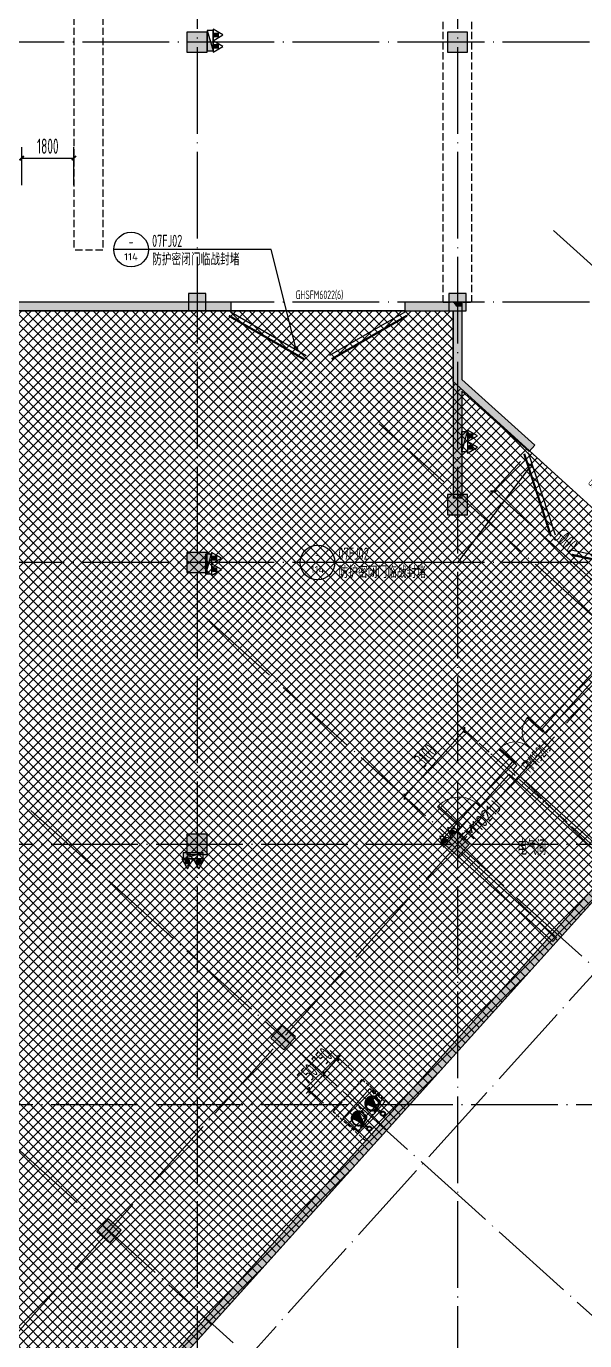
# Model space of a CAD drawing. Extents: x -473190 to 2138458, y -81875 to 2633646.
# Drawn here: x 1033953 to 1053255, y 20 to 45490 of the extents above; entities that cross this region are included whole.
import ezdxf
from ezdxf.enums import TextEntityAlignment as Align

# ---------------------------------------------------------------- set-up
doc = ezdxf.new("R2010")
doc.units = 0
doc.header["$LTSCALE"] = 1000
for name, pattern in [('DASH', [0.35, 0.25, -0.1]), ('DOTE', [2.42, 2, -0.2, 0.02, -0.2]), ('排水', [1.1, 1, -0.1])]:
    doc.linetypes.add(name, pattern=pattern)
for name, color, linetype in [('A-COLUMN', 2, 'Continuous'), ('A-ROOM_NAME', 23, 'Continuous'), ('A-WALL', 2, 'Continuous'), ('AXIS', 3, 'Continuous'), ('DIM_IDEN', 3, 'Continuous'), ('DOOR_FIRE', 4, 'Continuous'), ('DOOR_FIRE_TEXT', 7, 'Continuous'), ('DOTE', 1, 'DOTE'), ('PUB_DIM', 3, 'Continuous'), ('PUB_HATCH', 8, 'Continuous'), ('PUB_TEXT', 7, 'Continuous'), ('RF-KBGQ', 15, 'Continuous'), ('RF-M', 4, 'Continuous'), ('RF-MBH', 11, 'Continuous'), ('RF-QT', 30, 'Continuous'), ('W-EQUIP_消火栓', 7, 'Continuous'), ('W-EQUIP_灭火器', 7, 'Continuous'), ('WINDOW', 4, 'Continuous'), ('WINDOW_TEXT', 7, 'Continuous'), ('排水', 4, 'Continuous'), ('索引线', 252, 'Continuous'), ('集水坑', 4, 'Continuous')]:
    doc.layers.add(name, color=color, linetype=linetype)
doc.layers.add('GPS-污水', color=2, linetype='排水', lineweight=40)
doc.styles.add('8B2_02', font='tssdeng.shx', dxfattribs={"width": 0.6, "bigfont": 'TSSDCHN.shx'})
doc.styles.add('_TCH_DIM_T3', font='tssdeng.shx', dxfattribs={"width": 0.564706, "bigfont": '@@@tssdchn.shx'})
doc.styles.add('_TCH_WINDOW', font='tssdeng.shx', dxfattribs={"width": 0.8, "height": 3.5, "bigfont": 'tssdchn.shx'})
doc.styles.get("Standard").update_dxf_attribs({"font": 'gbenor.shx', "bigfont": 'gbcbig.shx'})
doc.styles.add('TYDG_02', font='TSSDENG', dxfattribs={"width": 0.8, "bigfont": 'TSSDCHN'})
doc.dimstyles.new('_TCH_ARCH&&150', dxfattribs={"dimtxt": 525, "dimasz": 150, "dimexe": 375, "dimexo": 450, "dimgap": 150, "dimtad": 1, "dimdec": 0, "dimzin": 0, "dimdsep": 46, "dimtxsty": '_TCH_DIM_T3', "dimblk": 'ARCHTICK', "dimcen": 0.09, "dimclrt": 7, "dimazin": 2, "dimtfac": 1, "dimtdec": 0, "dimtix": 1, "dimtmove": 2, "dimatfit": 3, "dimfxl": 0, "dimtolj": 1, "dimtzin": 0, "dimarcsym": 0})

# ---------------------------------------------------------------- blocks, each defined once
blk = doc.blocks.new('$SB01_1')
h = blk.add_hatch(color=256)
h.dxf.hatch_style = 1
h.paths.add_polyline_path([(-0.381, -0.323), (0.5, 0), (-0.381, 0.323)])
h.paths.add_polyline_path([(0, 0), (0.002, 0), (0.002, 0.001), (0, 0.001)], flags=24)
h.paths.add_polyline_path([(0, -0.002), (0.003, -0.002), (0.003, -0.001), (0, -0.001)], flags=24)
h.paths.add_polyline_path([(0, -0.003), (0.003, -0.003), (0.003, -0.002), (0, -0.002)], flags=24)
for p, q in [((0.5, 0), (-0.381, 0.323)), ((-0.381, 0.323), (-0.381, -0.323)), ((0.5, 0), (-0.381, -0.323))]:
    blk.add_line(p, q)
blk.add_circle((0, 0), 0.5)
at = {"flags": 1}
for tag, p in [('UNIT', (0, 0)), ('SPEC', (0, -0.002)), ('WHAT', (0, -0.003))]:
    blk.add_attdef(tag, p, '', height=0.001, dxfattribs=at)
blk = doc.blocks.new('人防集水坑')
at = {"layer": 'GPS-污水', "linetype": '排水'}
for p, q in [((307486, 701151), (307284, 701151)), ((307486, 700451), (307284, 700451))]:
    blk.add_line(p, q, dxfattribs=at)
for centre in [(307561, 701151), (307561, 700451)]:
    blk.add_circle(centre, 75, dxfattribs=at)
at = {"layer": '集水坑', "linetype": 'DASH', "ltscale": 0.5}
blk.add_lwpolyline([(306241, 700051), (306241, 701551), (307741, 701551), (307741, 700051)], close=True, dxfattribs=at)
at = {"layer": '集水坑', "linetype": 'Continuous', "ltscale": 0.5}
for points in [[(306641, 701501), (306641, 700801), (307341, 700801), (307341, 701501)], [(306641, 700801), (306641, 700101), (307341, 700101), (307341, 700801)]]:
    blk.add_lwpolyline(points, close=True, dxfattribs=at)
at = {"layer": '集水坑', "linetype": 'DASH', "ltscale": 0.5}
for points in [[(307341, 700801), (307237, 701397), (306641, 701501)], [(307347, 700101), (307243, 700697), (306647, 700801)]]:
    blk.add_lwpolyline(points, dxfattribs=at)
at = {"layer": 'GPS-污水', "linetype": '排水', "xscale": -480.0000000000002, "yscale": 480.0000000000002, "zscale": 480.0000000000002, "rotation": 176.2535374729293}
for p in [(307045, 701164, 0), (307045, 700464, 0)]:
    blk.add_blockref('$SB01_1', p, dxfattribs=at)
blk = doc.blocks.new('_ArchTick')
at = {"color": 0, "linetype": 'ByBlock', "const_width": 0.4}
blk.add_lwpolyline([(-0.5, -0.5), (0.5, 0.5)], dxfattribs=at)
blk = doc.blocks.new('*D5279')
at = {"layer": 'Defpoints', "color": 0, "transparency": 16777216}
for p in [(138010, -175366), (138841, -176114), (138339, -176671)]:
    blk.add_point(p, dxfattribs=at)
at = {"layer": 'PUB_DIM', "color": 0, "lineweight": -2, "transparency": 16777216}
for p, q in [((137508, -175923), (138010, -175366)), ((138507, -175813), (137731, -175115)), ((138010, -175366), (138110, -175254)), ((138005, -176370), (137229, -175672)), ((137508, -175923), (137408, -176034))]:
    blk.add_line(p, q, dxfattribs=at)
at = {"layer": 'PUB_DIM', "color": 0, "lineweight": -2, "transparency": 16777216, "xscale": 150, "yscale": 150, "zscale": 150}
for p, rotation in [((138010, -175366), 227.9999999908041), ((137508, -175923), 47.99999999080414)]:
    blk.add_blockref('_ArchTick', p, dxfattribs=dict(at, rotation=rotation))
at = {"layer": 'PUB_DIM', "color": 7, "transparency": 16777216, "insert": (137452, -175368), "char_height": 525, "attachment_point": 5, "rotation": 48, "style": '_TCH_DIM_T3'}
blk.add_mtext('\\A1;750', dxfattribs=at)
blk = doc.blocks.new('*D5280')
at = {"layer": 'Defpoints', "color": 0, "transparency": 16777216}
for p in [(138512, -174808), (139343, -175557), (138841, -176114)]:
    blk.add_point(p, dxfattribs=at)
at = {"layer": 'PUB_DIM', "color": 0, "lineweight": -2, "transparency": 16777216}
for p, q in [((139008, -175255), (138233, -174557)), ((138010, -175366), (138512, -174808)), ((138512, -174808), (138612, -174697)), ((138507, -175813), (137731, -175115)), ((138010, -175366), (137910, -175477))]:
    blk.add_line(p, q, dxfattribs=at)
at = {"layer": 'PUB_DIM', "color": 0, "lineweight": -2, "transparency": 16777216, "xscale": 150, "yscale": 150, "zscale": 150}
for p, rotation in [((138512, -174808), 227.9999999908028), ((138010, -175366), 47.99999999080278)]:
    blk.add_blockref('_ArchTick', p, dxfattribs=dict(at, rotation=rotation))
at = {"layer": 'PUB_DIM', "color": 7, "transparency": 16777216, "insert": (137954, -174811), "char_height": 525, "attachment_point": 5, "rotation": 48, "style": '_TCH_DIM_T3'}
blk.add_mtext('\\A1;750', dxfattribs=at)
blk = doc.blocks.new('*D5582')
at = {"layer": 'Defpoints', "color": 0, "transparency": 16777216}
for p in [(108418, -117347), (109211, -118061), (107137, -120365)]:
    blk.add_point(p, dxfattribs=at)
at = {"layer": 'PUB_DIM', "color": 0, "lineweight": -2, "transparency": 16777216}
for p, q in [((108877, -117760), (108139, -117096)), ((106344, -119651), (108418, -117347)), ((106802, -120064), (106065, -119400))]:
    blk.add_line(p, q, dxfattribs=at)
at = {"layer": 'PUB_DIM', "color": 0, "lineweight": -2, "transparency": 16777216, "xscale": 150, "yscale": 150, "zscale": 150}
for p, rotation in [((108418, -117347), 47.99999999999534), ((106344, -119651), 227.9999999999954)]:
    blk.add_blockref('_ArchTick', p, dxfattribs=dict(at, rotation=rotation))
at = {"layer": 'PUB_DIM', "color": 7, "transparency": 16777216, "insert": (107074, -118223), "char_height": 525, "attachment_point": 5, "rotation": 48, "style": '_TCH_DIM_T3'}
blk.add_mtext('\\A1;3100', dxfattribs=at)
blk = doc.blocks.new('$TwtSys$00000434')
for p, q in [((-0.5, 0.5), (-0.5, -0.5)), ((-0.5, -0.5), (0.5, 0.5)), ((0.5, 0.5), (-0.5, 0.5)), ((0.5, -0.5), (0.5, 0.5)), ((-0.5, -0.5), (0.5, -0.5))]:
    blk.add_line(p, q)
blk.add_solid([(0.5, -0.5), (0.5, 0.5), (-0.5, -0.5)])
blk = doc.blocks.new('$TwtSys$00000546')
h = blk.add_hatch()
h.set_pattern_fill('ANSI31', color=256, scale=200, style=0)
h.set_pattern_definition([(45, (-38543.802, -6670.83), (-17.67767, 17.67767), [])])
h.paths.add_polyline_path([(-65, 174), (65, 174), (65, 44), (-65, 44)])
for points in [[(0, 344), (-198, 0), (198, 0)], [(-65, 174), (65, 174), (65, 44), (-65, 44)]]:
    blk.add_lwpolyline(points, close=True)
blk = doc.blocks.new('$DorLib2D$00000207')
at = {"color": 0}
for p, q in [((-0.5, 0.0313), (-0.067, 0.2813)), ((0.5, 0.0313), (0.067, 0.2813))]:
    blk.add_line(p, q, dxfattribs=at)
at = {"color": 0, "const_width": 0.0125}
for points in [[(-0.5125, 0.0529), (-0.0795, 0.3029)], [(0.5125, 0.0529), (0.0795, 0.3029)]]:
    blk.add_lwpolyline(points, dxfattribs=at)
blk = doc.blocks.new('*D5941')
at = {"layer": 'Defpoints', "color": 0, "transparency": 16777216}
for p in [(467223, -784927), (471682, -788942), (470450, -790310)]:
    blk.add_point(p, dxfattribs=at)
at = {"layer": 'PUB_DIM', "color": 0, "lineweight": -2, "transparency": 16777216}
for p, q in [((466922, -785262), (465740, -786574)), ((465991, -786295), (470450, -790310)), ((471381, -789276), (470199, -790589))]:
    blk.add_line(p, q, dxfattribs=at)
at = {"layer": 'PUB_DIM', "color": 0, "lineweight": -2, "transparency": 16777216, "xscale": 150, "yscale": 150, "zscale": 150}
for p, rotation in [((465991, -786295), 138.0000000000858), ((470450, -790310), 318.0000000000858)]:
    blk.add_blockref('_ArchTick', p, dxfattribs=dict(at, rotation=rotation))
at = {"layer": 'PUB_DIM', "color": 7, "transparency": 16777216, "insert": (468496, -787996), "char_height": 525, "attachment_point": 5, "rotation": 318, "style": '_TCH_DIM_T3'}
blk.add_mtext('\\A1;6000', dxfattribs=at)
blk = doc.blocks.new('*D5737')
at = {"layer": 'Defpoints', "color": 0, "transparency": 16777216}
for p in [(-202257, -224519), (-200869, -224519), (-200869, -226319)]:
    blk.add_point(p, dxfattribs=at)
at = {"layer": 'PUB_DIM', "color": 0, "lineweight": -2, "transparency": 16777216}
for p, q in [((-201319, -224519), (-202632, -224519)), ((-202257, -226319), (-202257, -224519)), ((-201319, -226319), (-202632, -226319))]:
    blk.add_line(p, q, dxfattribs=at)
at = {"layer": 'PUB_DIM', "color": 0, "lineweight": -2, "transparency": 16777216, "xscale": 150, "yscale": 150, "zscale": 150}
for p, rotation in [((-202257, -224519), 90), ((-202257, -226319), 270)]:
    blk.add_blockref('_ArchTick', p, dxfattribs=dict(at, rotation=rotation))
at = {"layer": 'PUB_DIM', "color": 7, "transparency": 16777216, "insert": (-202670, -225419), "char_height": 525, "attachment_point": 5, "rotation": 90, "style": '_TCH_DIM_T3'}
blk.add_mtext('\\A1;1800', dxfattribs=at)
blk = doc.blocks.new('ADFASDF')
h = blk.add_hatch()
h.set_pattern_fill('ANSI37', color=8, scale=150)
h.set_pattern_definition([(45, (0, 0), (-168.3798, 168.3798), []), (135, (0, 0), (-168.3798, -168.3798), [])])
h.paths.add_polyline_path([(521397, 239186), (521397, 224886), (539697, 224886), (539697, 169261), (524947, 169261), (524947, 171211), (527822, 171211), (527922, 176611), (501318, 176611), (501125, 109884), (530547, 109887), (530547, 107449), (538188, 100503), (536147, 98236), (540086, 94690), (517812, 69953), (517812, 59790), (482108, 20136), (405247, 20136), (405247, 26086), (391997, 40436), (391997, 64736), (399997, 64738), (399997, 239186), (409022, 239186)])
blk.add_lwpolyline([(539697, 224886), (539697, 169261), (524947, 169261), (524947, 171211), (527822, 171211), (527922, 176611), (501318, 176611), (501125, 109884), (530547, 109887), (530547, 107449), (538188, 100503), (536147, 98236), (540086, 94690), (517812, 69953), (517812, 59790), (482108, 20136), (405247, 20136), (405247, 26086), (391997, 40436), (391997, 64736), (399997, 64738), (399997, 239186)])
blk = doc.blocks.new('*D1823')
at = {"layer": 'AXIS', "color": 0, "lineweight": -2, "transparency": 16777216}
for p, q in [((1105425, 49351), (1109048, 46089)), ((1019273, -53056), (1108769, 46340)), ((1015929, -50045), (1019551, -53307))]:
    blk.add_line(p, q, dxfattribs=at)
at = {"layer": 'Defpoints', "color": 0, "transparency": 16777216}
for p in [(1105090, 49652), (1108769, 46340), (1015594, -49743)]:
    blk.add_point(p, dxfattribs=at)
at = {"layer": 'AXIS', "color": 0, "lineweight": -2, "transparency": 16777216, "xscale": 150, "yscale": 150, "zscale": 150}
for p, rotation in [((1108769, 46340), 47.99999999999579), ((1019273, -53056), 227.9999999999958)]:
    blk.add_blockref('_ArchTick', p, dxfattribs=dict(at, rotation=rotation))
at = {"layer": 'AXIS', "color": 7, "transparency": 16777216, "insert": (1063714, -3082), "char_height": 525, "attachment_point": 5, "rotation": 48, "style": '_TCH_DIM_T3'}
blk.add_mtext('\\A1;133750', dxfattribs=at)
blk = doc.blocks.new('$DorLib2D$00000002')
for p, q in [((-0.5, 0), (-0.5, 0.4875)), ((-0.475, 0.4875), (-0.5, 0.4875)), ((-0.475, 0), (-0.475, 0.4875)), ((0.475, 0), (0.475, 0.4875)), ((0.475, 0.4875), (0.5, 0.4875)), ((0.5, 0), (0.5, 0.4875)), ((-0.5, 0), (-0.475, 0)), ((0.5, 0), (0.475, 0))]:
    blk.add_line(p, q)
at = {"lineweight": 13}
for centre, start, end in [((-0.4875, 0), 0, 88.53072), ((0.4875, 0), 91.46928, 180)]:
    blk.add_arc(centre, 0.4875, start, end, dxfattribs=at)
blk = doc.blocks.new('$DorLib2D$00000001')
for p, q in [((0.45, 0.975), (0.5, 0.975)), ((0.45, 0), (0.45, 0.975)), ((0.5, 0), (0.5, 0.975)), ((0.5, 0), (0.45, 0))]:
    blk.add_line(p, q)
at = {"lineweight": 13}
blk.add_arc((0.475, 0), 0.975, 91.4693, 180, dxfattribs=at)
blk = doc.blocks.new('_FZH')
blk.add_lwpolyline([(-0.5, -0.5), (0.5, -0.5), (0.5, 0.5), (-0.5, 0.5)], close=True)
at = {"layer": 'PUB_HATCH'}
blk.add_solid([(-0.5, -0.5), (0.5, -0.5), (-0.5, 0.5), (0.5, 0.5)], dxfattribs=at)
blk = doc.blocks.new('A$C3672542B')
at = {"layer": '排水', "color": 3, "linetype": 'DASH'}
for points in [[(139251, -173804.6, 0, 0, 0), (139303.7, -174810, 160, 0, 0), (139335.1, -175409.2, 0, 0, 0)], [(136587.2, -176763.1, 0, 0, 0), (137592.5, -176710.4, 160, 0, 0), (138191.7, -176679, 0, 0, 0)]]:
    blk.add_lwpolyline(points, format="xyseb", dxfattribs=at)
at = {"layer": '集水坑', "linetype": 'Continuous', "rotation": 317.9999999908049}
blk.add_blockref('人防集水坑', (-557667.7, -491995.1), dxfattribs=at)
at = {"layer": 'PUB_DIM'}
for p1, p2, picture, middle in [((138841, -176113.9), (139342.8, -175556.5), '*D5280', (137954.3, -174811)), ((138339.1, -176671.3), (138841, -176113.9), '*D5279', (137452.5, -175368.3))]:
    dim = blk.add_aligned_dim(p1=p1, p2=p2, distance=1118.3, dimstyle='_TCH_ARCH&&150', dxfattribs=at)
    dim.commit()
    dim.dimension.update_dxf_attribs({"geometry": picture, "text_midpoint": middle})
blk = doc.blocks.new('A$C2B5B1B2C')
at = {"layer": 'DOTE', "linetype": 'DOTE', "ltscale": 0.5}
blk.add_line((114660.4, -122968), (108922.3, -117801.4), dxfattribs=at)
at = {"layer": 'PUB_DIM'}
dim = blk.add_aligned_dim(p1=(107136.8, -120365.2), p2=(109211.1, -118061.4), distance=1067.3, dimstyle='_TCH_ARCH&&150', dxfattribs=at)
dim.commit()
dim.dimension.update_dxf_attribs({"geometry": '*D5582', "text_midpoint": (107074.2, -118223.1)})
blk = doc.blocks.new('afasgasg')
at = {"layer": 'PUB_HATCH'}
for points in [[(456923.2, -779760.1), (446448.2, -779761), (446448.2, -780061), (456923.2, -780060.1)], [(464598.2, -779759.4), (462923.2, -779759.6), (462923.2, -780059.6), (464598.2, -780059.4), (464698.2, -779909.4)], [(464598.2, -779760.2), (464598.2, -779759.4), (464698.2, -779909.4), (464898.2, -779909.4), (464898.2, -779760.2)], [(464698.2, -779909.4), (464598.2, -780059.4), (464598.2, -782497.2), (464798.2, -782587.2), (464898.2, -782430.4), (464898.2, -779909.4)], [(464798.2, -782587.2), (464598.2, -782497.2), (464598.2, -786534.1), (464898.2, -786534.1), (464898.2, -782834.1)], [(464898.2, -782834.1), (467222.9, -784927.3), (467423.6, -784704.3), (464898.2, -782430.4), (464798.2, -782587.2)]]:
    blk.add_hatch(color=256, dxfattribs=at).paths.add_polyline_path(points)
at = {"layer": 'RF-QT'}
for p, q in [((456923.2, -779760.1), (446448.2, -779761)), ((456923.2, -780060.1), (456923.2, -779760.1)), ((464598.2, -779759.4), (462923.2, -779759.6)), ((462923.2, -779759.6), (462923.2, -780059.6)), ((464598.2, -779760.2), (464598.2, -779759.4)), ((464898.2, -779760.2), (464598.2, -779760.2)), ((464898.2, -779760.2), (464898.2, -779909.4)), ((446448.2, -780061), (456923.2, -780060.1)), ((462923.2, -780059.6), (464598.2, -780059.4)), ((464598.2, -780059.4), (464598.2, -782497.2)), ((464898.2, -779909.4), (464898.2, -782430.4)), ((464598.2, -782497.2), (464598.2, -786534.1)), ((467423.6, -784704.3), (464898.2, -782430.4)), ((464898.2, -782834.1), (464898.2, -786534.1)), ((464898.2, -782834.1), (467222.9, -784927.3)), ((467222.9, -784927.3), (467423.6, -784704.3)), ((464898.2, -786534.1), (464598.2, -786534.1))]:
    blk.add_line(p, q, dxfattribs=at)
at = {"layer": 'RF-M'}
ref = blk.add_blockref('$DorLib2D$00000207', (459923.2, -779909.8), dxfattribs=dict(at, xscale=6000, yscale=6000, zscale=300, rotation=180.0050825006124))
ref.add_attrib('A', 'GHSFM6022(6)', (459157.5, -779649.2), dxfattribs={"layer": 'RF-MBH', "height": 297.5, "rotation": 0.00508, "style": '_TCH_WINDOW', "width": 0.564706})
ref = blk.add_blockref('$DorLib2D$00000207', (469552.7, -786823.2), dxfattribs=dict(at, xscale=-6000, yscale=-6000, zscale=300, rotation=318.0000000000075))
ref.add_attrib('A', 'GHSFM6022(6)', (469238.7, -786027.6), dxfattribs={"layer": 'RF-MBH', "height": 297.5, "rotation": 318, "style": '_TCH_WINDOW', "width": 0.564706})
at = {"layer": 'PUB_DIM'}
dim = blk.add_aligned_dim(p1=(467222.9, -784927.3), p2=(471681.7, -788942.1), distance=-1841, dimstyle='_TCH_ARCH&&150', dxfattribs=at)
dim.commit()
dim.dimension.update_dxf_attribs({"geometry": '*D5941', "text_midpoint": (468496.4, -787996.3)})
blk = doc.blocks.new('zsgc')
at = {"layer": 'RF-KBGQ', "color": 15, "linetype": 'DASH'}
for p, q in [((-197270.2, -210757.9), (-222170.2, -210757.9)), ((-197270.2, -211757.9), (-197270.2, -210757.9)), ((-197270.2, -211757.9), (-222170.2, -211757.9)), ((-224269.5, -223519), (-199069.5, -223519)), ((-199069.5, -223519), (-199069.5, -224519)), ((-224269.5, -224519), (-199069.5, -224519))]:
    blk.add_line(p, q, dxfattribs=at)
at = {"layer": 'PUB_DIM'}
dim = blk.add_aligned_dim(p1=(-200869.5, -226319), p2=(-200869.5, -224519), distance=1387.8, dimstyle='_TCH_ARCH&&150', dxfattribs=at)
dim.commit()
dim.dimension.update_dxf_attribs({"geometry": '*D5737', "text_midpoint": (-202669.7, -225419)})

msp = doc.modelspace()

# ---------------------------------------------------------------- hatches: boundary and pattern name
at = {"layer": 'PUB_HATCH'}
msp.add_hatch(color=256, dxfattribs=at).paths.add_polyline_path([(1035671.8, -4176.1), (1035971.8, -4291.2), (1054498.1, 16284.3), (1054275.2, 16485)])

# ---------------------------------------------------------------- linework, layer by layer
msp.add_lwpolyline([(1112156.7, 75580.2), (1058245.2, 20445.9), (1054306.6, 23992.3), (1056358.3, 26249), (1048706.7, 33205.4), (1048706.7, 35640.6), (1047031.7, 35643), (1019281.7, 35643), (1019477.2, 102367.4), (1046081.7, 102367.4), (1046081.7, 96967.4), (1043106.7, 96967.4), (1043106.7, 95017.4), (1057856.7, 95017.4), (1057856.7, 150642.4)])
at = {"layer": 'A-WALL'}
for p, q in [((1053838.2, 23472.1), (1051763.9, 21168.3)), ((1051912.5, 21034.5), (1053919.9, 23263.9)), ((1051763.9, 21168.3), (1051912.5, 21034.5)), ((1050760.2, 20053.6), (1050559.4, 19830.7)), ((1050908.8, 19919.8), (1050760.2, 20053.6)), ((1050559.4, 19830.7), (1049488.8, 18641.6)), ((1049637.5, 18507.8), (1050641.2, 19622.5)), ((1050641.2, 19622.5), (1054208.3, 16410.7)), ((1050775, 19771.2), (1050908.8, 19919.8)), ((1050775, 19771.2), (1054342.1, 16559.3)), ((1049488.8, 18641.6), (1049637.5, 18507.8)), ((1048819.7, 17898.5), (1048284.4, 17304)), ((1048566.9, 17318.8), (1048968.3, 17764.7)), ((1048968.3, 17764.7), (1048819.7, 17898.5)), ((1048284.4, 17304), (1048433, 17170.2)), ((1049012.7, 16917.3), (1052282.6, 13973.1)), ((1035671.8, -4176.1), (1054275.2, 16485)), ((1048878.9, 16768.7), (1052148.8, 13824.5)), ((1035971.8, -4291.2), (1054498.1, 16284.3)), ((1052282.6, 13973.1), (1052148.8, 13824.5))]:
    msp.add_line(p, q, dxfattribs=at)
at = {"layer": 'DIM_IDEN'}
for p, q in [((1038173.9, 37764.2), (1036973.9, 37764.2)), ((1042411.6, 37764.2), (1038173.9, 37764.2)), ((1043256.6, 34414.2), (1042411.6, 37764.2)), ((1051330.3, 30221.4), (1048856.7, 26942.4)), ((1044618.9, 26942.4), (1043418.9, 26942.4)), ((1048856.7, 26942.4), (1044618.9, 26942.4))]:
    msp.add_line(p, q, dxfattribs=at)
for centre, radius in [((1037573.9, 37764.2), 600), ((1043270.8, 34357.7), 58.2), ((1051365.3, 30267.9), 58.2), ((1044018.9, 26942.4), 600)]:
    msp.add_circle(centre, radius, dxfattribs=at)
at = {"layer": 'DOTE', "color": 16, "linetype": 'DOTE', "ltscale": 1.5}
for p, q in [((1039856.7, 171823.5), (1039856.7, -58315.4)), ((1048856.7, 171823.5), (1048856.7, -58315.4)), ((900498, 17192.4), (1158685.6, 17192.4)), ((900498, 8192.4), (1158685.6, 8192.4))]:
    msp.add_line(p, q, dxfattribs=at)
at = {"layer": 'DOTE', "color": 127, "linetype": 'DOTE', "ltscale": 1.5}
for p, q in [((994333.1, -43362.2), (1127072.2, 104059.5)), ((999286.8, -47574.7), (1131902.7, 99710.1)), ((1158685.6, 44942.4), (1029856.7, 44942.4)), ((1052176.8, 38424.3), (1075815.9, 17139.6)), ((1158685.6, 35942.4), (1029856.7, 35942.4)), ((1046154.6, 31736), (1069793.8, 10451.3)), ((1158685.6, 26942.4), (1029856.7, 26942.4)), ((1040132.4, 25047.7), (1063771.6, 3762.9)), ((1034110.3, 18359.4), (1057749.4, -2925.4)), ((1028088.1, 11671.1), (1051727.2, -9613.7))]:
    msp.add_line(p, q, dxfattribs=at)
at = {"layer": 'WINDOW'}
for p, q in [((1049488.8, 18641.6), (1048819.7, 17898.5)), ((1049637.5, 18507.8), (1048968.3, 17764.7))]:
    msp.add_line(p, q, dxfattribs=at)

# ---------------------------------------------------------------- block references
at = {"rotation": 270}
msp.add_blockref('zsgc', (1260114.7, -161327.1), dxfattribs=at)
for name, p in [('A$C3672542B', (906223, 184610.6)), ('ADFASDF', (518159.5, -74243.9)), ('A$C2B5B1B2C', (940681.7, 138492.4))]:
    msp.add_blockref(name, p)
at = {"layer": 'A-COLUMN'}
for p, xscale, yscale, zscale, rotation in [((1039856.7, 44942.4), 700, 700, 700, 90), ((1048856.7, 44942.4), 700, 700, 700, 90), ((1039856.7, 35942.4), 600, 600, 600, 90), ((1048856.7, 35942.4), 600, 600, 600, 90), ((1048856.7, 28942.4), 700, 700, 700, 90), ((1039856.7, 26942.4), 700, 700, 700, 90), ((1039856.7, 17192.4), 700, 700, 700, 90), ((1048856.7, 17192.4), 599.9999999999477, 599.9999999999477, 599.9999999999477, 48.00000000000649), ((1042834.5, 10504.1), 599.9999999999477, 599.9999999999477, 599.9999999999477, 48.00000000000649), ((1036812.4, 3815.8), 600.0000000001036, 600.0000000001036, 600.0000000001036, 47.99999999998997)]:
    msp.add_blockref('_FZH', p, dxfattribs=dict(at, xscale=xscale, yscale=yscale, zscale=zscale, rotation=rotation))
at = {"layer": 'DOOR_FIRE'}
ref = msp.add_blockref('$DorLib2D$00000002', (1051336.3, 20544.1), dxfattribs=dict(at, xscale=1500, yscale=-1500, zscale=200, rotation=227.999999999999))
ref.add_attrib('A', 'FM1521J', (1051372.4, 19648.6), dxfattribs={"layer": 'DOOR_FIRE_TEXT', "height": 446.25, "rotation": 48, "style": '_TCH_WINDOW', "width": 0.564706})
at = {"layer": 'W-EQUIP_消火栓', "yscale": 200, "zscale": 700}
for p, xscale, rotation in [((1040306.7, 44992.4), 700, 270), ((1049106.7, 31125), -700, 270), ((1040256.7, 26892.4), -700, 270), ((1039719.7, 16792.4), 700, 179.9999999999886)]:
    msp.add_blockref('$TwtSys$00000434', p, dxfattribs=dict(at, xscale=xscale, rotation=rotation))
at = {"layer": 'W-EQUIP_灭火器'}
for p, rotation in [((1040406.7, 45190.7), 270), ((1040406.7, 44794), 270), ((1049206.7, 31323.4), 270), ((1049206.7, 30926.6), 270), ((1040356.7, 27090.7), 270), ((1040356.7, 26694), 270), ((1048766.5, 17540.5), 47.99999499104246), ((1048501, 17245.7), 47.99999499104246), ((1039521.3, 16692.4), 179.9999999999886), ((1039918.1, 16692.4), 179.9999999999886)]:
    msp.add_blockref('$TwtSys$00000546', p, dxfattribs=dict(at, rotation=rotation))
at = {"layer": 'WINDOW'}
ref = msp.add_blockref('$DorLib2D$00000001', (1049228.6, 18203.2), dxfattribs=dict(at, xscale=1000, yscale=-1000, zscale=1000, rotation=227.9999999999964))
ref.add_attrib('A', 'FM1021J', (1049209.6, 17124.9), dxfattribs={"layer": 'WINDOW_TEXT', "height": 450, "rotation": 48})
at = {"layer": '索引线'}
msp.add_blockref('afasgasg', (584108.5, 815702.6), dxfattribs=at)

# ---------------------------------------------------------------- texts
at = {"layer": 'A-ROOM_NAME', "style": '8B2_02', "width": 0.6}
msp.add_text('电气间', height=525, dxfattribs=at).set_placement((1050932.3, 16821.4))
at = {"layer": 'PUB_TEXT', "style": 'TYDG_02'}
for s, width, p in [('07FJ02', 0.64, (1038299.9, 37857.9)), ('防护密闭门临战封堵', 0.8, (1038299.9, 37221.5)), ('07FJ02', 0.64, (1044744.9, 27036.1)), ('防护密闭门临战封堵', 0.8, (1044744.9, 26399.7))]:
    msp.add_text(s, height=420, dxfattribs=dict(at, width=width)).set_placement(p)
for s, height, width, p, p2 in [('-', 318.1, 0.962963, (1037489, 37874.6), (1037658.7, 37874.6)), ('114', 245.31, 1.238095, (1037335.6, 37396.8), (1037812.2, 37396.8)), ('-', 318.1, 0.962963, (1043934.1, 27052.7), (1044103.8, 27052.7)), ('114', 245.31, 1.238095, (1043780.6, 26574.9), (1044257.2, 26574.9))]:
    msp.add_text(s, height=height, dxfattribs=dict(at, width=width)).set_placement(p, p2, align=Align.FIT)

# ---------------------------------------------------------------- dimensions: what is measured, and where the dimension line sits
at = {"layer": 'AXIS'}
dim = msp.add_aligned_dim(p1=(1015594.2, -49743.5), p2=(1105090.4, 49652.1), distance=-4950, dimstyle='_TCH_ARCH&&150', dxfattribs=at)
dim.commit()
dim.dimension.update_dxf_attribs({"geometry": '*D1823', "text_midpoint": (1063714.3, -3081.8)})

doc.saveas('drawing.dxf')
